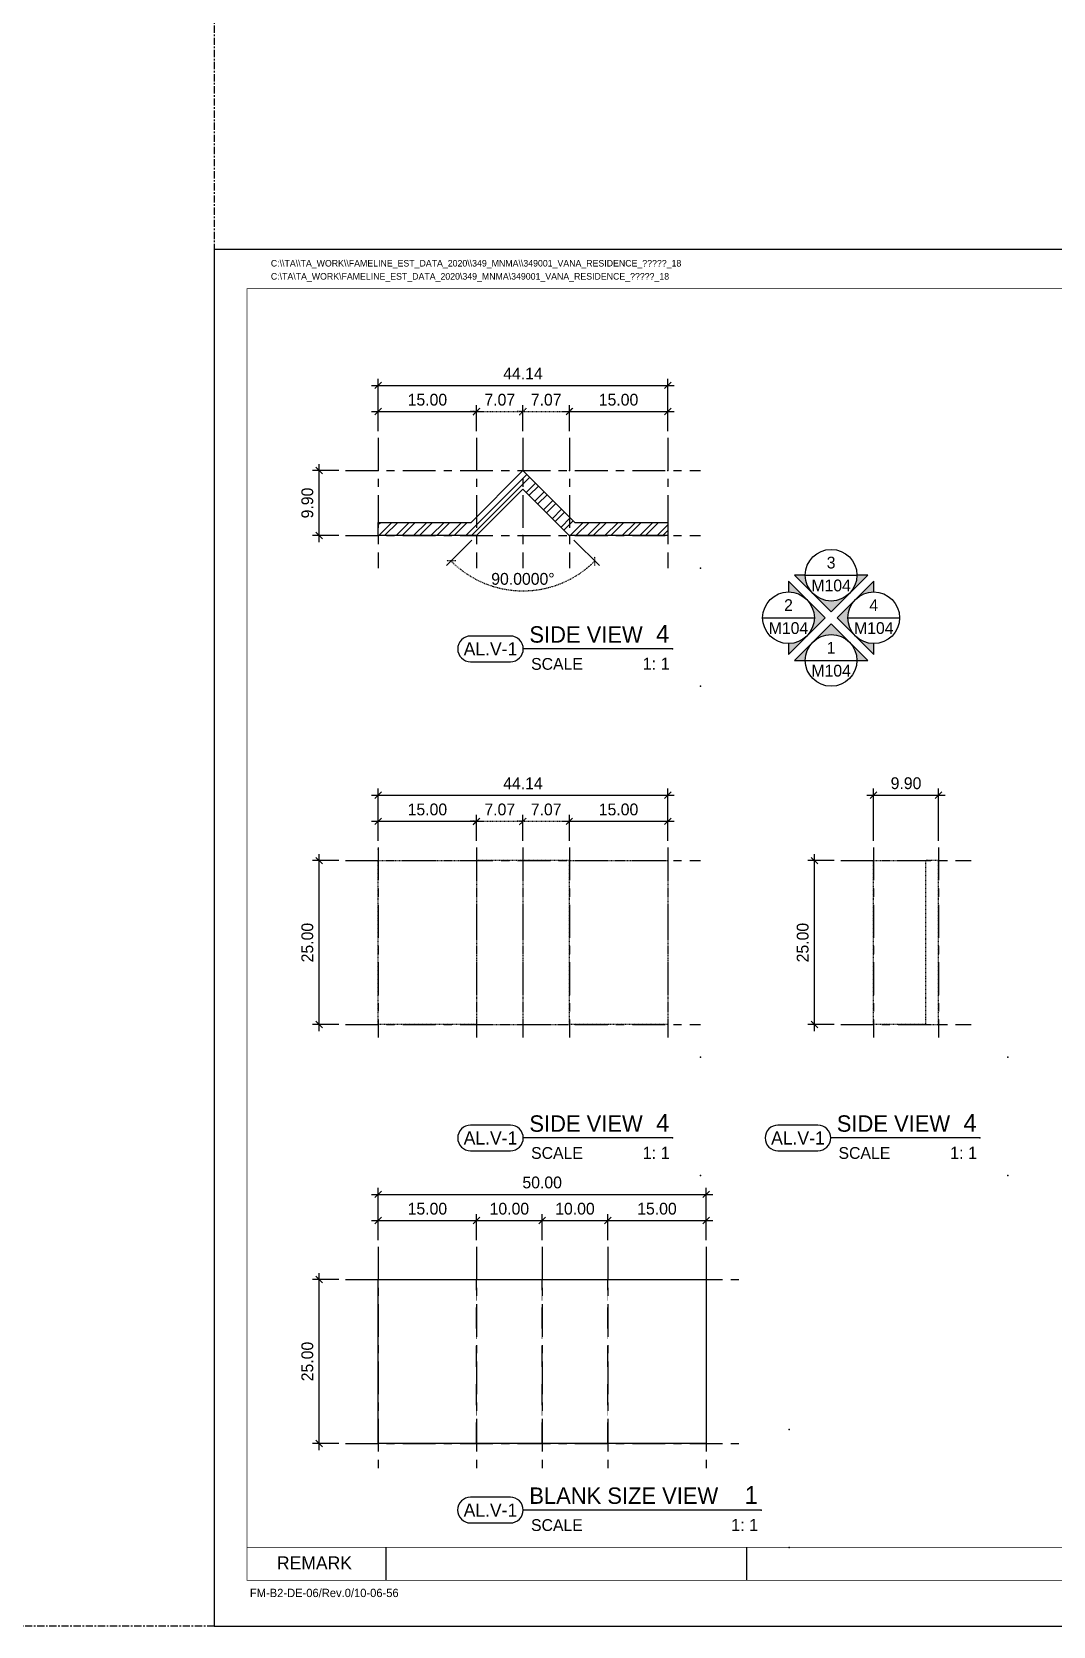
# Model space of a CAD drawing. Header units: millimetres. Extents: x -244126 to 368105, y -173968 to 259060.
# Drawn here: x 1829.5 to 1985.2, y 5494.5 to 5737.7 of the extents above; entities that cross this region are included whole.
import ezdxf
from ezdxf.enums import TextEntityAlignment as Align

# ---------------------------------------------------------------- set-up
doc = ezdxf.new("R2010")
doc.units = ezdxf.units.MM
doc.header["$MEASUREMENT"] = 0
for name, pattern in [('005_GG_TA_LINE', [13.75, 5, -1.25, 1.25, -1.25, 5]), ('ACAD_ISO04W100', [30, 24, -3, 0, -3]), ('BORDER2', [22.225, 6.35, -3.175, 6.35, -3.175, 0, -3.175]), ('CENTER', [2, 1.25, -0.25, 0.25, -0.25]), ('TA_G_001.00_GG_TA_L_INE', [2.95, 1.1, -0.25, 0.25, -0.25, 1.1]), ('TA_GL_000.00010', [0.000275, 0.0001, -2.5e-05, 2.5e-05, -2.5e-05, 0.0001]), ('TA_GL_005.00', [13.75, 5, -1.25, 1.25, -1.25, 5]), ('TA_HL_000.90000', [5.85, 3.195, -2.655])]:
    doc.linetypes.add(name, pattern=pattern)
for name, color, linetype in [('000 - D I M', 6, 'Continuous'), ('000 - GRID', 8, 'CENTER'), ('000 - H A T C H', 8, 'Continuous'), ('000 - L I N E 0.1', 1, 'Continuous'), ('000 - SYMBOL CON', 1, 'Continuous'), ('000 - T E X T', 4, 'Continuous'), ('000 - TITLEBLOCK', 4, 'Continuous'), ('000 - WIPEOUT', 250, 'Continuous'), ('002 - STRUCTURAL STEEL', 4, 'Continuous'), ('A11_ALU.SOLID SHEET', 7, 'Continuous')]:
    doc.layers.add(name, color=color, linetype=linetype)
doc.styles.add('BROWALLIA', font='BrowalliaUPC.ttf')
doc.styles.add('century gothic111111', font='CordiaUPC.ttf')
doc.styles.add('Cetury Gothic', font='GOTHIC.TTF')
doc.styles.add('CORDIA', font='cordia.shx')
doc.styles.add('MtXpl_BrowalliaUPC', font='BrowalliaUPC.ttf')
doc.styles.add('TA', font='Cordia New.ttf', dxfattribs={"height": 4.5})
doc.dimstyles.new('DIM E-E', dxfattribs={"dimscale": 2, "dimtxt": 0.18, "dimasz": 0.1, "dimexe": 0.1, "dimexo": 0.1, "dimgap": 0.09, "dimtad": 1, "dimtoh": 1, "dimzin": 0, "dimdsep": 46, "dimtxsty": 'CORDIA', "dimblk": 'OBLIQUE', "dimcen": 0.1, "dimdle": 0.1, "dimclrd": 40, "dimclre": 140, "dimclrt": 3, "dimadec": 0, "dimazin": 0, "dimtfac": 1, "dimtix": 1, "dimtmove": 2, "dimatfit": 3, "dimfxl": 1, "dimtolj": 1, "dimtzin": 0, "dimarcsym": 0})

# ---------------------------------------------------------------- blocks, each defined once
blk = doc.blocks.new('A$Cfd196da9')
at = {"color": 0, "linetype": 'ByBlock', "const_width": 0.1}
blk.add_lwpolyline([(-143.5, -98), (96.5, -98), (96.5, 99), (-143.5, 99)], close=True, dxfattribs=at)
blk = doc.blocks.new('*U1671')
at = {"linetype": '005_GG_TA_LINE'}
for p in [(25, 118.5), (25, 30)]:
    blk.add_point(p, dxfattribs=at)
at = {"layer": '000 - L I N E 0.1', "color": 21, "linetype": 'Continuous'}
for points in [[(7.12, 210), (0, 210), (0, 202.88)], [(0, 7.12), (0, 0), (7.12, 0)]]:
    blk.add_lwpolyline(points, dxfattribs=at)
at = {"layer": '000 - T E X T', "color": 3}
for p, q in [((26.15, 12), (26.15, 7)), ((81.19, 7), (81.19, 12))]:
    blk.add_line(p, q, dxfattribs=at)
at = {"layer": '000 - T E X T', "color": 3, "const_width": 0.1}
blk.add_lwpolyline([(5, 12), (245, 12)], dxfattribs=at)
at = {"layer": '000 - TITLEBLOCK', "color": 250}
blk.add_lwpolyline([(0, 0), (297, 0), (297, 210), (0, 210)], close=True, dxfattribs=at)
at = {"layer": '000 - T E X T', "color": 3}
blk.add_blockref('A$Cfd196da9', (148.5, 105), dxfattribs=at)
at = {"color": 4, "insert": (9.56, 10.64), "char_height": 2, "width": 114.1235, "attachment_point": 1, "style": 'BROWALLIA'}
blk.add_mtext('{\\fCentury Gothic|b0|i0|c0|p34;REMARK}', dxfattribs=at)
at = {"color": 4, "style": 'TA'}
blk.add_attdef('PAPER_SIZE', text='', height=1.25, dxfattribs=at).set_placement((284.3, 4.99), align=Align.MIDDLE_RIGHT)
blk.add_attdef('SCALE_SIZE', text='', height=1.25, dxfattribs=at).set_placement((286.76, 5.01), align=Align.MIDDLE_LEFT)
at = {"layer": '000 - H A T C H', "color": 4, "insert": (5.44, 5.7), "char_height": 1.2714, "attachment_point": 1, "style": 'century gothic111111'}
blk.add_mtext('FM-B2-DE-06/Rev.0/10-06-56', dxfattribs=at)
at = {"layer": '000 - T E X T', "color": 250, "style": 'TA'}
for tag, height, p in [('SUPERLINK', 1, (8.63, 207.88)), ('NAMEFILE', 1, (8.63, 205.88)), ('SC', 20, (1.68, 187.61))]:
    blk.add_attdef(tag, text='', height=height, dxfattribs=at).set_placement(p, align=Align.MIDDLE_LEFT)
at = {"layer": '000 - T E X T', "color": 4, "style": 'TA'}
for tag, height, p in [('NAME_JOB_1', 1, (261.83, 169.13)), ('NAME_JOB_2', 1, (261.83, 166.94)), ('NAME_PROJECT_1', 1.5, (246.9, 159.48)), ('NAME_PROJECT_2', 1.5, (246.9, 155.78)), ('NAME_PROJECT_3', 1.5, (246.9, 152.08)), ('CODE_VALUE_1', 0.95, (260.57, 144.56)), ('CODE_VALUE_2', 0.95, (260.57, 141.56)), ('PART_NAME_VALUE_1', 0.95, (260.57, 137.94)), ('PART_NAME_VALUE_2', 0.95, (260.57, 134.94)), ('PART_NAME_VALUE_3', 0.95, (260.57, 131.94)), ('MATTERIAL_VALUE_1', 1.8, (260.98, 128.45)), ('SPEC_VALUE', 1.8, (260.98, 124.34)), ('THICKNESS_VALUE', 1.8, (260.98, 120.26)), ('COATING_VALUE_1', 1.8, (260.98, 116.25)), ('COATING_VALUE_2', 1.8, (260.98, 112.24)), ('NAME_TITLE_1', 1.2, (247.25, 38.81)), ('NAME_TITLE_2', 1.2, (247.25, 35.48)), ('NAME_TITLE_3', 1.2, (247.25, 32.15)), ('DRAWING_NO1', 1.2, (247.31, 16.46)), ('DRAWING_NO2', 1.2, (247.31, 12.46))]:
    blk.add_attdef(tag, text='', height=height, dxfattribs=at).set_placement(p, align=Align.MIDDLE_LEFT)
for tag, p in [('NAME_DAFT', (276.71, 68.11)), ('NAME_CHECKED', (276.71, 61.3)), ('NAME_DESIGNER', (276.71, 54.61)), ('NAME_DESIGN_MGR', (276.71, 47.56))]:
    blk.add_attdef(tag, text='', height=1.8, dxfattribs=at).set_placement(p, align=Align.MIDDLE_CENTER)
for tag, p, height in [('REV', (276.76, 25.12), 1.88), ('NAME_REMARK', (27.64, 8.65), 2)]:
    blk.add_attdef(tag, p, '', height=height, dxfattribs=at)
at = {"layer": '000 - T E X T', "color": 4, "style": 'Cetury Gothic'}
for tag, p in [('SHEET_NO.', (280.79, 17)), ('TOTAL_SHEET_NO.', (280.48, 8.82))]:
    blk.add_attdef(tag, text='', height=1.8, dxfattribs=at).set_placement(p, align=Align.CENTER)
blk = doc.blocks.new('A$C752c1986')
at = {"layer": '000 - H A T C H'}
h = blk.add_hatch(dxfattribs=at)
h.set_pattern_fill('ANSI32', color=8, scale=5)
h.set_pattern_definition([(45, (5177.6381, -6145.0356), (-1.3258252, 1.3258252), []), (45, (5178.522, -6145.0356), (-1.3258252, 1.3258252), [])])
h.paths.add_polyline_path([(22.07, -7.07), (7.07, -7.07), (0, 0), (-7.07, -7.07), (-22.07, -7.07), (-22.07, -5.07), (-7.9, -5.07), (0, 2.83), (7.9, -5.07), (22.07, -5.07)])
at = {"color": 2}
blk.add_lwpolyline([(22.07, -7.07), (7.07, -7.07), (0, 0), (-7.07, -7.07), (-22.07, -7.07), (-22.07, -5.07), (-7.9, -5.07), (0, 2.83), (7.9, -5.07), (22.07, -5.07)], close=True, dxfattribs=at)
blk = doc.blocks.new('*U451')
at = {"color": 3}
blk.add_point((0, -9.9), dxfattribs=at)
at = {"layer": '000 - GRID', "color": 0, "linetype": 'ByBlock'}
blk.add_line((0, 5), (0, -14.9), dxfattribs=at)
at = {"layer": '000 - GRID', "color": 0}
blk.add_point((0, 0), dxfattribs=at)
at = {"style": 'TA', "flags": 1}
blk.add_attdef('LOCATION', (6, 6), '', height=4.5, dxfattribs=at)
blk = doc.blocks.new('*U450')
at = {"color": 3}
blk.add_point((0, -44.14), dxfattribs=at)
at = {"layer": '000 - GRID', "color": 0, "linetype": 'ByBlock'}
blk.add_line((0, 5), (0, -49.14), dxfattribs=at)
at = {"layer": '000 - GRID', "color": 0}
blk.add_point((0, 0), dxfattribs=at)
at = {"style": 'TA', "flags": 1}
blk.add_attdef('LOCATION', (6, 6), '', height=4.5, dxfattribs=at)
blk = doc.blocks.new('_Oblique')
at = {"color": 0, "linetype": 'ByBlock', "lineweight": -2}
blk.add_line((-0.5, -0.5), (0.5, 0.5), dxfattribs=at)
blk = doc.blocks.new('*D2469')
at = {"layer": '000 - D I M', "color": 140, "linetype": 'ACAD_ISO04W100', "lineweight": -2, "transparency": 16777216}
for p, q in [((1897.28, 5676.75), (1897.28, 5680.75)), ((1904.35, 5676.75), (1904.35, 5680.75))]:
    blk.add_line(p, q, dxfattribs=at)
at = {"layer": '000 - D I M', "color": 40, "linetype": 'TA_GL_000.00010', "lineweight": -2, "transparency": 16777216}
for p, q in [((1897.28, 5679.75), (1896.28, 5679.75)), ((1897.28, 5679.75), (1904.35, 5679.75)), ((1904.35, 5679.75), (1905.35, 5679.75))]:
    blk.add_line(p, q, dxfattribs=at)
at = {"layer": 'Defpoints', "color": 0, "linetype": 'TA_GL_000.00010', "transparency": 16777216}
for p in [(1904.35, 5679.75), (1897.28, 5675.75), (1904.35, 5675.75)]:
    blk.add_point(p, dxfattribs=at)
at = {"layer": '000 - D I M', "color": 40, "linetype": 'TA_GL_000.00010', "lineweight": -2, "transparency": 16777216}
blk.add_blockref('_Oblique', (1897.28, 5679.75), dxfattribs=at)
at = {"layer": '000 - D I M', "color": 40, "linetype": 'TA_GL_000.00010', "lineweight": -2, "transparency": 16777216, "rotation": 180}
blk.add_blockref('_Oblique', (1904.35, 5679.75), dxfattribs=at)
at = {"layer": '000 - D I M', "color": 3, "linetype": 'TA_GL_000.00010', "transparency": 16777216, "insert": (1900.82, 5681.55), "char_height": 1.8, "attachment_point": 5, "style": 'CORDIA'}
blk.add_mtext('\\A1;7.07', dxfattribs=at)
blk = doc.blocks.new('*D2470')
at = {"layer": '000 - D I M', "color": 140, "linetype": 'ACAD_ISO04W100', "lineweight": -2, "transparency": 16777216}
for p, q in [((1904.35, 5676.75), (1904.35, 5680.75)), ((1911.43, 5676.75), (1911.43, 5680.75))]:
    blk.add_line(p, q, dxfattribs=at)
at = {"layer": '000 - D I M', "color": 40, "linetype": 'TA_GL_000.00010', "lineweight": -2, "transparency": 16777216}
for p, q in [((1904.35, 5679.75), (1903.35, 5679.75)), ((1904.35, 5679.75), (1911.43, 5679.75)), ((1911.43, 5679.75), (1912.43, 5679.75))]:
    blk.add_line(p, q, dxfattribs=at)
at = {"layer": 'Defpoints', "color": 0, "linetype": 'TA_GL_000.00010', "transparency": 16777216}
for p in [(1911.43, 5679.75), (1904.35, 5675.75), (1911.43, 5675.75)]:
    blk.add_point(p, dxfattribs=at)
at = {"layer": '000 - D I M', "color": 40, "linetype": 'TA_GL_000.00010', "lineweight": -2, "transparency": 16777216}
blk.add_blockref('_Oblique', (1904.35, 5679.75), dxfattribs=at)
at = {"layer": '000 - D I M', "color": 40, "linetype": 'TA_GL_000.00010', "lineweight": -2, "transparency": 16777216, "rotation": 180}
blk.add_blockref('_Oblique', (1911.43, 5679.75), dxfattribs=at)
at = {"layer": '000 - D I M', "color": 3, "linetype": 'TA_GL_000.00010', "transparency": 16777216, "insert": (1907.89, 5681.55), "char_height": 1.8, "attachment_point": 5, "style": 'CORDIA'}
blk.add_mtext('\\A1;7.07', dxfattribs=at)
blk = doc.blocks.new('*D2461')
at = {"layer": '000 - D I M', "color": 140, "linetype": 'ACAD_ISO04W100', "lineweight": -2, "transparency": 16777216}
for p, q in [((1896.58, 5660.14), (1892.68, 5656.25)), ((1912.13, 5660.14), (1916.03, 5656.25))]:
    blk.add_line(p, q, dxfattribs=at)
at = {"layer": '000 - D I M', "color": 40, "linetype": 'TA_GL_000.00010', "lineweight": -2, "transparency": 16777216}
blk.add_arc((1904.35, 5667.92), 15.51, 225, 315, dxfattribs=at)
at = {"layer": 'Defpoints', "color": 0, "linetype": 'TA_GL_000.00010', "transparency": 16777216}
for p in [(1904.35, 5667.92), (1904.35, 5667.92), (1897.28, 5660.85), (1911.43, 5660.85), (1900.34, 5652.94)]:
    blk.add_point(p, dxfattribs=at)
at = {"layer": '000 - D I M', "color": 40, "linetype": 'TA_GL_000.00010', "lineweight": -2, "transparency": 16777216}
for p, rotation in [((1893.39, 5656.96), 134.9999999999981), ((1915.32, 5656.96), 44.99999999999448)]:
    blk.add_blockref('_Oblique', p, dxfattribs=dict(at, rotation=rotation))
at = {"layer": '000 - D I M', "color": 3, "linetype": 'TA_GL_000.00010', "transparency": 16777216, "insert": (1904.35, 5654.22), "char_height": 1.8, "attachment_point": 5, "style": 'CORDIA'}
blk.add_mtext('\\A1;90.0000°', dxfattribs=at)
blk = doc.blocks.new('*U613')
at = {"color": 0}
blk.add_wipeout([(0, 25), (15, 25), (15, 0), (0, 0)], dxfattribs=at).dxf.layer = '000 - WIPEOUT'
at = {"layer": '002 - STRUCTURAL STEEL', "color": 0, "linetype": 'ByBlock'}
blk.add_lwpolyline([(0, 25), (15, 25), (15, 0), (0, 0)], close=True, dxfattribs=at)
blk = doc.blocks.new('*U614')
at = {"color": 0}
blk.add_wipeout([(0, 25), (10, 25), (10, 0), (0, 0)], dxfattribs=at).dxf.layer = '000 - WIPEOUT'
at = {"layer": '002 - STRUCTURAL STEEL', "color": 0, "linetype": 'ByBlock'}
blk.add_lwpolyline([(0, 25), (10, 25), (10, 0), (0, 0)], close=True, dxfattribs=at)
blk = doc.blocks.new('*U454')
at = {"color": 3}
blk.add_point((0, -25), dxfattribs=at)
at = {"layer": '000 - GRID', "color": 0, "linetype": 'ByBlock'}
blk.add_line((0, 2), (0, -27), dxfattribs=at)
at = {"layer": '000 - GRID', "color": 0}
blk.add_point((0, 0), dxfattribs=at)
at = {"style": 'TA', "flags": 1}
blk.add_attdef('LOCATION', (6, 6), '', height=4.5, dxfattribs=at)
blk = doc.blocks.new('*D2463')
at = {"layer": '000 - D I M', "color": 140, "linetype": 'ACAD_ISO04W100', "lineweight": -2, "transparency": 16777216}
for p, q in [((1897.28, 5614.25), (1897.28, 5618.25)), ((1904.35, 5614.25), (1904.35, 5618.25))]:
    blk.add_line(p, q, dxfattribs=at)
at = {"layer": '000 - D I M', "color": 40, "linetype": 'TA_GL_000.00010', "lineweight": -2, "transparency": 16777216}
for p, q in [((1897.28, 5617.25), (1896.28, 5617.25)), ((1897.28, 5617.25), (1904.35, 5617.25)), ((1904.35, 5617.25), (1905.35, 5617.25))]:
    blk.add_line(p, q, dxfattribs=at)
at = {"layer": 'Defpoints', "color": 0, "linetype": 'TA_GL_000.00010', "transparency": 16777216}
for p in [(1904.35, 5617.25), (1897.28, 5613.25), (1904.35, 5613.25)]:
    blk.add_point(p, dxfattribs=at)
at = {"layer": '000 - D I M', "color": 40, "linetype": 'TA_GL_000.00010', "lineweight": -2, "transparency": 16777216}
blk.add_blockref('_Oblique', (1897.28, 5617.25), dxfattribs=at)
at = {"layer": '000 - D I M', "color": 40, "linetype": 'TA_GL_000.00010', "lineweight": -2, "transparency": 16777216, "rotation": 180}
blk.add_blockref('_Oblique', (1904.35, 5617.25), dxfattribs=at)
at = {"layer": '000 - D I M', "color": 3, "linetype": 'TA_GL_000.00010', "transparency": 16777216, "insert": (1900.82, 5619.05), "char_height": 1.8, "attachment_point": 5, "style": 'CORDIA'}
blk.add_mtext('\\A1;7.07', dxfattribs=at)
blk = doc.blocks.new('*D2464')
at = {"layer": '000 - D I M', "color": 140, "linetype": 'ACAD_ISO04W100', "lineweight": -2, "transparency": 16777216}
for p, q in [((1904.35, 5614.25), (1904.35, 5618.25)), ((1911.43, 5614.25), (1911.43, 5618.25))]:
    blk.add_line(p, q, dxfattribs=at)
at = {"layer": '000 - D I M', "color": 40, "linetype": 'TA_GL_000.00010', "lineweight": -2, "transparency": 16777216}
for p, q in [((1904.35, 5617.25), (1903.35, 5617.25)), ((1904.35, 5617.25), (1911.43, 5617.25)), ((1911.43, 5617.25), (1912.43, 5617.25))]:
    blk.add_line(p, q, dxfattribs=at)
at = {"layer": 'Defpoints', "color": 0, "linetype": 'TA_GL_000.00010', "transparency": 16777216}
for p in [(1911.43, 5617.25), (1904.35, 5613.25), (1911.43, 5613.25)]:
    blk.add_point(p, dxfattribs=at)
at = {"layer": '000 - D I M', "color": 40, "linetype": 'TA_GL_000.00010', "lineweight": -2, "transparency": 16777216}
blk.add_blockref('_Oblique', (1904.35, 5617.25), dxfattribs=at)
at = {"layer": '000 - D I M', "color": 40, "linetype": 'TA_GL_000.00010', "lineweight": -2, "transparency": 16777216, "rotation": 180}
blk.add_blockref('_Oblique', (1911.43, 5617.25), dxfattribs=at)
at = {"layer": '000 - D I M', "color": 3, "linetype": 'TA_GL_000.00010', "transparency": 16777216, "insert": (1907.89, 5619.05), "char_height": 1.8, "attachment_point": 5, "style": 'CORDIA'}
blk.add_mtext('\\A1;7.07', dxfattribs=at)
blk = doc.blocks.new('*U880')
at = {"color": 4}
blk.add_line((-4.26, 5.7), (-27.02, 5.7), dxfattribs=at)
at = {"linetype": 'TA_GL_000.00010'}
blk.add_point((0, 18), dxfattribs=at)
for p in [(-4.26, 5.7), (0, 0)]:
    blk.add_point(p)
at = {"layer": '000 - SYMBOL CON', "color": 0, "linetype": 'ByBlock'}
blk.add_lwpolyline([(-35.06, 7.66, 0.414214), (-37.02, 5.7, 0.414214), (-35.06, 3.74), (-28.98, 3.74, 0.414214), (-27.02, 5.7, 0.414214), (-28.98, 7.66)], format="xyb", close=True, dxfattribs=at)
at = {"color": 4, "linetype": 'BORDER2', "style": 'Cetury Gothic'}
blk.add_text('SCALE', height=1.8, dxfattribs=at).set_placement((-25.83, 2.51))
at = {"color": 0, "style": 'TA'}
for tag, p in [('HEADING2', (-26.09, 10.65)), ('HEADING', (-26.09, 6.65))]:
    blk.add_attdef(tag, p, '', height=2.5, dxfattribs=at)
for tag, height, p in [('LO', 2.7, (-4.76, 6.65)), ('SC', 1.85, (-4.7, 2.51))]:
    blk.add_attdef(tag, text='', height=height, dxfattribs=at).set_placement(p, align=Align.RIGHT)
at = {"layer": '000 - T E X T', "color": 0, "style": 'MtXpl_BrowalliaUPC'}
blk.add_attdef('NO.CODE', text='', height=2, dxfattribs=at).set_placement((-32.02, 5.7), align=Align.MIDDLE_CENTER)
blk = doc.blocks.new('*U452')
at = {"color": 3}
blk.add_point((0, -25), dxfattribs=at)
at = {"layer": '000 - GRID', "color": 0, "linetype": 'ByBlock'}
blk.add_line((0, 5), (0, -30), dxfattribs=at)
at = {"layer": '000 - GRID', "color": 0}
blk.add_point((0, 0), dxfattribs=at)
at = {"style": 'TA', "flags": 1}
blk.add_attdef('LOCATION', (6, 6), '', height=4.5, dxfattribs=at)
blk = doc.blocks.new('*U453')
at = {"color": 3}
blk.add_point((0, -50), dxfattribs=at)
at = {"layer": '000 - GRID', "color": 0, "linetype": 'ByBlock'}
blk.add_line((0, 5), (0, -55), dxfattribs=at)
at = {"layer": '000 - GRID', "color": 0}
blk.add_point((0, 0), dxfattribs=at)
at = {"style": 'TA', "flags": 1}
blk.add_attdef('LOCATION', (6, 6), '', height=4.5, dxfattribs=at)
blk = doc.blocks.new('*U881')
at = {"color": 4}
blk.add_line((-4.26, 5.7), (-40.53, 5.7), dxfattribs=at)
at = {"linetype": 'TA_GL_000.00010'}
blk.add_point((0, 18), dxfattribs=at)
for p in [(-4.26, 5.7), (0, 0)]:
    blk.add_point(p)
at = {"layer": '000 - SYMBOL CON', "color": 0, "linetype": 'ByBlock'}
blk.add_lwpolyline([(-48.57, 7.66, 0.414214), (-50.53, 5.7, 0.414214), (-48.57, 3.74), (-42.49, 3.74, 0.414214), (-40.53, 5.7, 0.414214), (-42.49, 7.66)], format="xyb", close=True, dxfattribs=at)
at = {"color": 4, "linetype": 'BORDER2', "style": 'Cetury Gothic'}
blk.add_text('SCALE', height=1.8, dxfattribs=at).set_placement((-39.34, 2.51))
at = {"color": 0, "style": 'TA'}
for tag, p in [('HEADING2', (-39.6, 10.65)), ('HEADING', (-39.6, 6.65))]:
    blk.add_attdef(tag, p, '', height=2.5, dxfattribs=at)
for tag, height, p in [('LO', 2.7, (-4.76, 6.65)), ('SC', 1.85, (-4.7, 2.51))]:
    blk.add_attdef(tag, text='', height=height, dxfattribs=at).set_placement(p, align=Align.RIGHT)
at = {"layer": '000 - T E X T', "color": 0, "style": 'MtXpl_BrowalliaUPC'}
blk.add_attdef('NO.CODE', text='', height=2, dxfattribs=at).set_placement((-45.53, 5.7), align=Align.MIDDLE_CENTER)
blk = doc.blocks.new('*U458')
at = {"color": 250, "linetype": 'TA_G_001.00_GG_TA_L_INE'}
blk.add_lwpolyline([(0, 0), (-1132.42, 0), (-1132.42, 973.03), (0, 973.03)], close=True, dxfattribs=at)
at = {"color": 0, "lineweight": -3}
blk.add_lwpolyline([(0, 0), (297, 0), (297, 210), (0, 210)], close=True, dxfattribs=at)
at = {"color": 150, "linetype": '005_GG_TA_LINE', "style": 'TA'}
for tag, p in [('NAME_VIEWPORT', (-29.24, 699.13)), ('SC_VPORT', (-29.24, 263.54)), ('SEQ_VIEWPORT', (-29.24, 0))]:
    blk.add_attdef(tag, text='', height=90, dxfattribs=at).set_placement(p, align=Align.BOTTOM_RIGHT)
blk = doc.blocks.new('A$C2FD3211E')
h = blk.add_hatch(color=2)
h.paths.add_polyline_path([(2.01, 7.26, -0.198912), (2.84, 5.25), (4.02, 5.25)])
h.paths.add_polyline_path([(-2.01, 7.26), (-4.02, 5.25), (-2.84, 5.25, -0.198912)])
h.paths.add_polyline_path([(0, 9.27), (-2.01, 7.26, -0.198912), (0, 8.09, -0.198912), (2.01, 7.26)])
at = {"color": 2}
blk.add_lwpolyline([(2.84, 5.25), (4.02, 5.25), (0, 9.27), (-4.02, 5.25), (-2.84, 5.25)], dxfattribs=at)
blk = doc.blocks.new('A$C66cdf1b7')
at = {"color": 2}
for p, q in [((-3.94, 6.5), (3.94, 6.5)), ((-10.44, 0), (-2.56, 0)), ((2.56, 0), (10.44, 0)), ((-3.94, -6.5), (3.94, -6.5))]:
    blk.add_line(p, q, dxfattribs=at)
for centre in [(0, 6.5), (0, 6.5), (-6.5, 0), (-6.5, 0), (6.5, 0), (6.5, 0), (0, -6.5), (0, -6.5)]:
    blk.add_circle(centre, 3.94, dxfattribs=at)
at = {"color": 3, "xscale": 1.387206065883648, "yscale": 1.387206065883648, "zscale": 1.387206065883648}
for p, rotation in [((-13.78, 0), 270), ((0, 13.78), 180), ((13.78, 0), 89.99999999999997)]:
    blk.add_blockref('A$C2FD3211E', p, dxfattribs=dict(at, rotation=rotation))
blk.add_blockref('A$C2FD3211E', (0, -13.78), dxfattribs=at)
at = {"color": 0, "style": 'Cetury Gothic'}
for tag, p in [('ELE3', (0, 8.42)), ('ELE3_DRAWING', (0, 4.93)), ('ELE2', (-6.5, 1.93)), ('ELE4', (6.5, 1.93)), ('ELE2_DRAWING', (-6.5, -1.57)), ('ELE4_DRAWING', (6.5, -1.57)), ('ELE1', (0, -4.57)), ('ELE1_DRAWING', (0, -8.07))]:
    blk.add_attdef(tag, text='', height=1.8, dxfattribs=at).set_placement(p, align=Align.MIDDLE_CENTER)

msp = doc.modelspace()

# ---------------------------------------------------------------- linework, layer by layer
at = {"color": 1, "linetype": 'TA_GL_000.00010'}
msp.add_line((1904.35448, 5611.25064), (1904.35448, 5586.25064), dxfattribs=at)
at = {"color": 3, "linetype": 'TA_GL_000.00010'}
for points in [[(1882.28341, 5611.25064), (1897.28341, 5611.25064), (1897.28341, 5586.25064), (1882.28341, 5586.25064)], [(1911.42555, 5611.25064), (1926.42555, 5611.25064), (1926.42555, 5586.25064), (1911.42555, 5586.25064)]]:
    msp.add_lwpolyline(points, close=True, dxfattribs=at)
at = {"color": 2, "linetype": 'TA_GL_000.00010'}
msp.add_lwpolyline([(1897.28341, 5586.25064), (1911.42555, 5586.25064), (1911.42555, 5611.25064), (1897.28341, 5611.25064)], close=True, dxfattribs=at)
at = {"layer": 'A11_ALU.SOLID SHEET', "color": 2, "linetype": 'TA_GL_000.00010'}
msp.add_lwpolyline([(1957.80787, 5611.25064), (1965.70737, 5611.25064), (1965.70737, 5586.25064), (1957.80787, 5586.25064)], close=True, dxfattribs=at)
at = {"layer": 'A11_ALU.SOLID SHEET', "color": 3, "linetype": 'TA_GL_000.00010'}
msp.add_lwpolyline([(1965.70737, 5586.25064), (1967.70737, 5586.25064), (1967.70737, 5611.25064), (1965.70737, 5611.25064)], close=True, dxfattribs=at)

# ---------------------------------------------------------------- block references
ref = msp.add_blockref('*U1671', (1857.28341, 5494.49185))
ref.add_attrib('SUPERLINK', 'C:\\\\TA\\\\TA_WORK\\\\FAMELINE_EST_DATA_2020\\\\349_MNMA\\\\349001_VANA_RESIDENCE_วัชรพล_18', dxfattribs={"layer": '000 - T E X T', "color": 250, "height": 1, "style": 'TA'}).set_placement((1865.91573, 5702.37452), align=Align.MIDDLE_LEFT)
ref.add_attrib('NAMEFILE', 'C:\\TA\\TA_WORK\\FAMELINE_EST_DATA_2020\\349_MNMA\\349001_VANA_RESIDENCE_วัชรพล_18', dxfattribs={"layer": '000 - T E X T', "color": 250, "height": 1, "style": 'TA'}).set_placement((1865.91573, 5700.3743), align=Align.MIDDLE_LEFT)
at = {"color": 3}
msp.add_blockref('A$C752c1986', (1904.35448, 5667.92274), dxfattribs=at)
at = {"layer": '000 - GRID', "linetype": 'TA_GL_005.00'}
for name, p in [('*U451', (1882.28341, 5670.75117)), ('*U451', (1897.28341, 5670.75117)), ('*U451', (1904.35448, 5670.75117)), ('*U451', (1911.42555, 5670.75117)), ('*U451', (1926.42555, 5670.75117)), ('*U454', (1882.28341, 5611.25064)), ('*U454', (1897.28341, 5611.25064)), ('*U454', (1904.35448, 5611.25064)), ('*U454', (1911.42555, 5611.25064)), ('*U454', (1926.42555, 5611.25064)), ('*U454', (1957.80787, 5611.25064)), ('*U454', (1967.70737, 5611.25064))]:
    msp.add_blockref(name, p, dxfattribs=at)
at = {"layer": '000 - GRID', "linetype": 'TA_GL_005.00', "rotation": 90}
for name, p in [('*U450', (1882.28341, 5670.75117)), ('*U450', (1882.28341, 5660.85168)), ('*U450', (1882.28341, 5611.25064)), ('*U451', (1957.80787, 5611.25064)), ('*U450', (1882.28341, 5586.25064)), ('*U451', (1957.80787, 5586.25064))]:
    msp.add_blockref(name, p, dxfattribs=at)
at = {"layer": '000 - T E X T'}
for name, p, values in [('A$C66cdf1b7', (1951.34003, 5648.29549), {'ELE1': '1', 'ELE2': '2', 'ELE3': '3', 'ELE4': '4', 'ELE1_DRAWING': 'M104', 'ELE2_DRAWING': 'M104', 'ELE3_DRAWING': 'M104', 'ELE4_DRAWING': 'M104'}), ('*U880', (1931.42555, 5637.85168), {'NO.CODE': 'AL.V-1', 'HEADING': 'SIDE VIEW ', 'LO': '4', 'SC': '1: 1'}), ('*U880', (1931.42555, 5563.25064), {'NO.CODE': 'AL.V-1', 'HEADING': 'SIDE VIEW ', 'LO': '4', 'SC': '1: 1'}), ('*U880', (1978.29481, 5563.25064), {'NO.CODE': 'AL.V-1', 'HEADING': 'SIDE VIEW ', 'LO': '4', 'SC': '1: 1'})]:
    msp.add_blockref(name, p, dxfattribs=at).add_auto_attribs(values)

# ---------------------------------------------------------------- dimensions: what is measured, and where the dimension line sits
at = {"layer": '000 - D I M', "linetype": 'TA_GL_000.00010'}
for base, p1, p2 in [((1926.42555, 5683.75117), (1882.28341, 5675.75117), (1926.42555, 5675.75117)), ((1897.28341, 5679.75117), (1882.28341, 5675.75117), (1897.28341, 5675.75117)), ((1926.42555, 5679.75117), (1911.42555, 5675.75117), (1926.42555, 5675.75117)), ((1926.42555, 5621.25064), (1882.28341, 5613.25064), (1926.42555, 5613.25064)), ((1897.28341, 5617.25064), (1882.28341, 5613.25064), (1897.28341, 5613.25064)), ((1926.42555, 5617.25064), (1911.42555, 5613.25064), (1926.42555, 5613.25064))]:
    msp.add_linear_dim(base=base, p1=p1, p2=p2, dimstyle='DIM E-E', override={"dimscale": 10}, dxfattribs=at).render()
for base, p1, p2, picture, middle in [((1904.35448, 5679.75117), (1897.28341, 5675.75117), (1904.35448, 5675.75117), '*D2469', (1900.81895, 5681.55117)), ((1911.42555, 5679.75117), (1904.35448, 5675.75117), (1911.42555, 5675.75117), '*D2470', (1907.89001, 5681.55117)), ((1904.35448, 5617.25064), (1897.28341, 5613.25064), (1904.35448, 5613.25064), '*D2463', (1900.81895, 5619.05064)), ((1911.42555, 5617.25064), (1904.35448, 5613.25064), (1911.42555, 5613.25064), '*D2464', (1907.89001, 5619.05064))]:
    dim = msp.add_linear_dim(base=base, p1=p1, p2=p2, dimstyle='DIM E-E', override={"dimscale": 10}, dxfattribs=at)
    dim.commit()
    dim.dimension.update_dxf_attribs({"geometry": picture, "text_midpoint": middle})
for base, p1, p2 in [((1873.28341, 5670.75117), (1877.28341, 5660.85168), (1877.28341, 5670.75117)), ((1873.28341, 5611.25064), (1877.28341, 5586.25064), (1877.28341, 5611.25064)), ((1948.80787, 5611.25064), (1952.80787, 5586.25064), (1952.80787, 5611.25064))]:
    msp.add_linear_dim(base=base, p1=p1, p2=p2, angle=90, dimstyle='DIM E-E', override={"dimscale": 10}, dxfattribs=at).render()
dim = msp.add_angular_dim_2l(base=(1900.341074, 5652.944514), line1=((1904.354479, 5667.922745), (1911.425547, 5660.851677)), line2=((1897.283411, 5660.851677), (1904.354479, 5667.922745)), dimstyle='DIM E-E', override={"dimscale": 10, "dimadec": 4}, dxfattribs=at)
dim.commit()
dim.dimension.update_dxf_attribs({"geometry": '*D2461', "text_midpoint": (1904.354479, 5654.216139)})
at = {"layer": '000 - D I M'}
for base, p1, p2 in [((1967.70737, 5621.25064), (1957.80787, 5613.25064), (1967.70737, 5613.25064)), ((1932.28341, 5560.35212), (1882.28341, 5552.35212), (1932.28341, 5552.35212)), ((1897.28341, 5556.35212), (1882.28341, 5552.35212), (1897.28341, 5552.35212)), ((1907.28341, 5556.35212), (1897.28341, 5552.35212), (1907.28341, 5552.35212)), ((1917.28341, 5556.35212), (1907.28341, 5552.35212), (1917.28341, 5552.35212)), ((1932.28341, 5556.35212), (1917.28341, 5552.35212), (1932.28341, 5552.35212))]:
    msp.add_linear_dim(base=base, p1=p1, p2=p2, dimstyle='DIM E-E', override={"dimscale": 10}, dxfattribs=at).render()
msp.add_linear_dim(base=(1873.28341, 5547.35212), p1=(1877.28341, 5522.35212), p2=(1877.28341, 5547.35212), angle=90, dimstyle='DIM E-E', override={"dimscale": 10}, dxfattribs=at).render()

# ---------------------------------------------------------------- next in the draw order: block references
at = {"layer": 'A11_ALU.SOLID SHEET', "color": 2, "linetype": 'TA_HL_000.90000'}
msp.add_blockref('*U613', (1882.28341, 5522.35212), dxfattribs=at)

# ---------------------------------------------------------------- next in the draw order: block references
at = {"layer": '000 - GRID', "linetype": 'TA_GL_005.00'}
msp.add_blockref('*U452', (1882.28341, 5547.35212), dxfattribs=at)
at = {"layer": 'A11_ALU.SOLID SHEET', "color": 2, "linetype": 'TA_HL_000.90000'}
msp.add_blockref('*U614', (1897.28341, 5522.35212), dxfattribs=at)

# ---------------------------------------------------------------- next in the draw order: block references
at = {"layer": '000 - GRID', "linetype": 'TA_GL_005.00'}
msp.add_blockref('*U452', (1897.28341, 5547.35212), dxfattribs=at)
at = {"layer": 'A11_ALU.SOLID SHEET', "color": 2, "linetype": 'TA_HL_000.90000'}
msp.add_blockref('*U614', (1907.28341, 5522.35212), dxfattribs=at)

# ---------------------------------------------------------------- next in the draw order: block references
at = {"layer": '000 - GRID', "linetype": 'TA_GL_005.00'}
msp.add_blockref('*U452', (1907.28341, 5547.35212), dxfattribs=at)
at = {"layer": 'A11_ALU.SOLID SHEET', "color": 2, "linetype": 'TA_HL_000.90000'}
msp.add_blockref('*U613', (1917.28341, 5522.35212), dxfattribs=at)

# ---------------------------------------------------------------- next in the draw order: linework, layer by layer
at = {"layer": 'A11_ALU.SOLID SHEET', "color": 3}
msp.add_lwpolyline([(1882.28341, 5547.35212), (1932.28341, 5547.35212), (1932.28341, 5522.35212), (1882.28341, 5522.35212)], close=True, dxfattribs=at)

# ---------------------------------------------------------------- next in the draw order: block references
msp.add_blockref('*U458', (1857.28341, 5494.49185))
at = {"layer": '000 - GRID', "linetype": 'TA_GL_005.00'}
for p in [(1917.28341, 5547.35212), (1932.28341, 5547.35212)]:
    msp.add_blockref('*U452', p, dxfattribs=at)
at = {"layer": '000 - GRID', "linetype": 'TA_GL_005.00', "rotation": 90}
for p in [(1882.28341, 5547.35212), (1882.28341, 5522.35212)]:
    msp.add_blockref('*U453', p, dxfattribs=at)
at = {"layer": '000 - T E X T'}
msp.add_blockref('*U881', (1944.92739, 5506.49185), dxfattribs=at).add_auto_attribs({'NO.CODE': 'AL.V-1', 'HEADING': 'BLANK SIZE VIEW', 'LO': '1', 'SC': '1: 1'})

doc.saveas('drawing.dxf')
